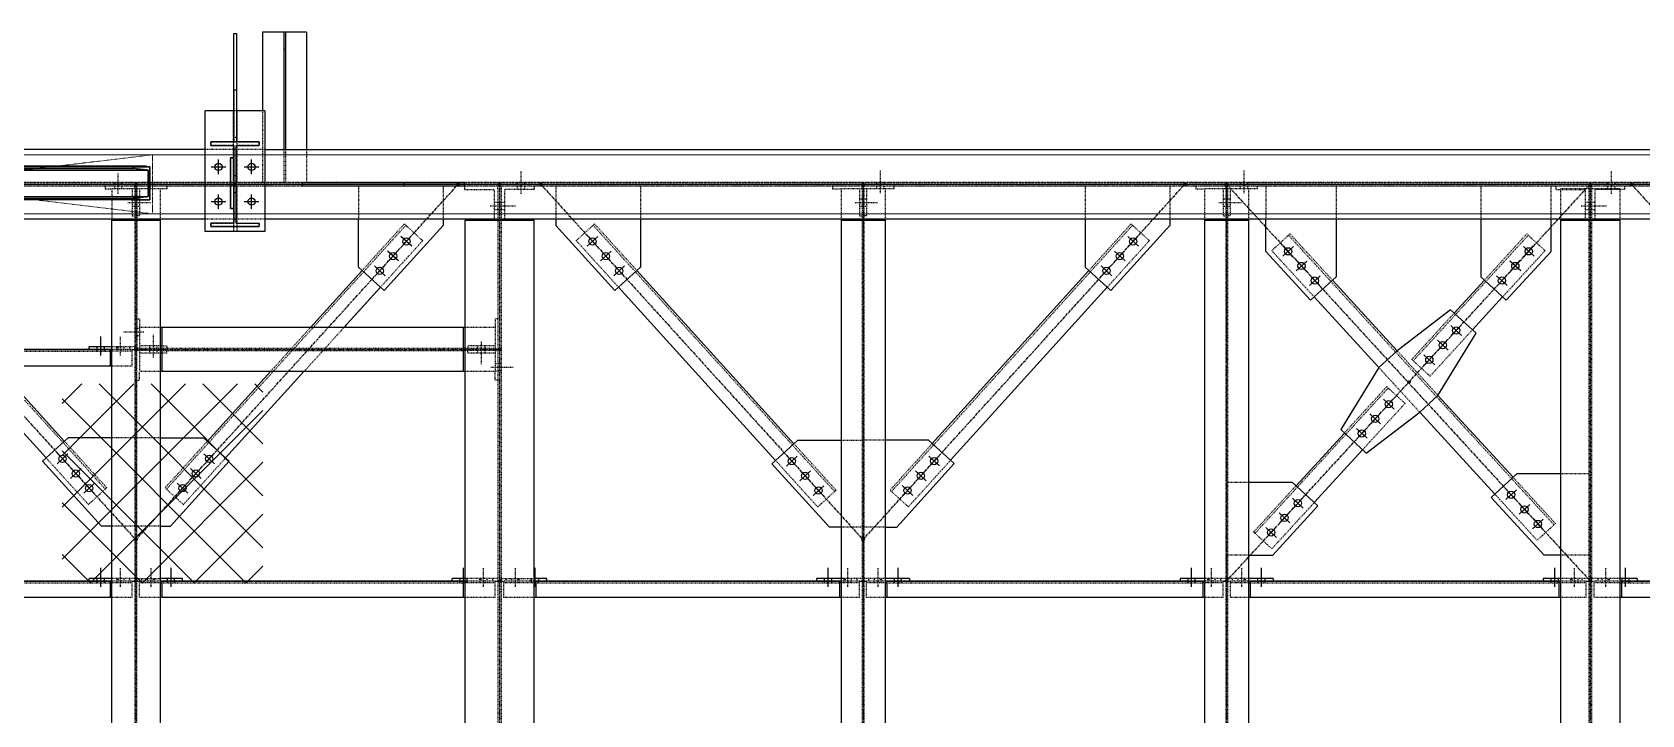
# Model space of a CAD drawing. Header units: millimetres. Extents: x -1319 to 21258, y 11161 to 27532.
# Drawn here: x 7613 to 12483, y 21877 to 23942 of the extents above; entities that cross this region are included whole.
import ezdxf

# ---------------------------------------------------------------- set-up
doc = ezdxf.new("R2010")
doc.units = ezdxf.units.MM
for name, pattern in [('CENTER', [12.7, 7.9375, -1.5875, 1.5875, -1.5875]), ('DXK_LINE_DOT2', [3.9198, 1.9599, -1.9599]), ('DXK_LINE_DOT5', [7.8785, 2.979, -0.9799, 0.9799, -0.9799, 0.9799, -0.9799]), ('HIDDEN', [9.525, 6.35, -3.175]), ('PHANTOM', [2.5, 1.25, -0.25, 0.25, -0.25, 0.25, -0.25])]:
    doc.linetypes.add(name, pattern=pattern)
for name, color, linetype in [('1', 7, 'Continuous'), ('2', 7, 'Continuous'), ('4', 7, 'Continuous')]:
    doc.layers.add(name, color=color, linetype=linetype)
for name, color, linetype, lineweight in [('CEN', 1, 'CENTER', 9), ('handrail', 11, 'FENCELINE1', 9), ('HIDDEN', 3, 'HIDDEN', 9), ('MAIN OBJECT', 2, 'Continuous', 18), ('PANTHOM', 8, 'PHANTOM', 0)]:
    doc.layers.add(name, color=color, linetype=linetype, lineweight=lineweight)
doc.linetypes.add('FENCELINE1', pattern='A,0.25,-0.1,[133,ltypeshp.shx,S=0.1,R=0,X=-0.1,Y=0],-0.1,1', length=1.45)

# ---------------------------------------------------------------- blocks, each defined once
blk = doc.blocks.new('A$Cfeb8c868')
at = {"layer": '4', "linetype": 'Continuous'}
for points in [[(2200, -4, -1), (2200, 4, -1)], [(2500, -4, -1), (2500, 4, -1)], [(3175, -4, -1), (3175, 4, -1)], [(3300, -4, -1), (3300, 4, -1)], [(3425, -4, -1), (3425, 4, -1)], [(4400, -4, -1), (4400, 4, -1)], [(5373.4, -4, -1), (5373.4, 4, -1)], [(5500, -4, -1), (5500, 4, -1)], [(5500, -4, -1), (5500, 4, -1)], [(6600, -4, -1), (6600, 4, -1)], [(6600, -4, -1), (6600, 4, -1)], [(6725, -4, -1), (6725, 4, -1)], [(2200, -504, -1), (2200, -496, -1)], [(2200, -504, -1), (2200, -496, -1)], [(3300, -504, -1), (3300, -496, -1)], [(6051.8, -602, -1), (6051.8, -594, -1)], [(6051.8, -602, -1), (6051.8, -594, -1)], [(2200, -1079, -1), (2200, -1071, -1)], [(2200, -1079, -1), (2200, -1071, -1)], [(4400, -1079, -1), (4400, -1071, -1)], [(4400, -1079, -1), (4400, -1071, -1)], [(2200, -1204, -1), (2200, -1196, -1)], [(2200, -1204, -1), (2200, -1196, -1)], [(3300, -1204, -1), (3300, -1196, -1)], [(3300, -1204, -1), (3300, -1196, -1)], [(4400, -1204, -1), (4400, -1196, -1)], [(4400, -1204, -1), (4400, -1196, -1)], [(5500, -1204, -1), (5500, -1196, -1)], [(5500, -1204, -1), (5500, -1196, -1)], [(5500, -1204, -1), (5500, -1196, -1)], [(6600, -1204, -1), (6600, -1196, -1)], [(6600, -1204, -1), (6600, -1196, -1)], [(6600, -1204, -1), (6600, -1196, -1)]]:
    blk.add_hatch(color=4, dxfattribs=at).paths.add_polyline_path(points)
at = {"layer": '1', "color": 4, "linetype": 'DXK_LINE_DOT2'}
for p, q in [((2496, 285.5), (2496, 128)), ((2504, 285.5), (2504, 128)), ((2495, 5.4), (2495, 222)), ((2495, 222), (2496, 222)), ((2504, 222), (2496, 222)), ((2504, 222), (2505, 222)), ((2505, 222), (2505, 5.4)), ((2583.4, 222), (2583.4, 5.4)), ((2590, 105), (2410, 105)), ((2426.8, 117.1), (2426.8, 128)), ((2426.8, 128), (2573.2, 128)), ((2496.8, 117.1), (2426.8, 117.1)), ((2496, 143), (2504, 143)), ((2496.8, -117.1), (2496.8, 117.1)), ((2573.2, 117.1), (2503.2, 117.1)), ((2503.2, 117.1), (2503.2, -117.1)), ((2573.2, 128), (2573.2, 117.1)), ((2647.1, 105), (2647.1, 5.4)), ((2652.8, 105), (2652.8, 5.4)), ((2716.6, 105), (2716.6, 5.4)), ((2231.7, 54.5), (1392.1, 54.6)), ((2231.9, 52.9), (1392.1, 53)), ((2191.8, 53), (1800.7, 53)), ((2191.8, 48), (2191.8, 53)), ((2191.8, 53), (2241.8, 53)), ((2231.9, 52.9), (2231.9, 53)), ((2241.8, 53), (2241.8, -47)), ((2486.7, -73.6), (2486.6, 79.6)), ((2486.6, 79.6), (2496.6, 79.6)), ((2496.6, 79.6), (2496.7, -73.6)), ((8220.7, 5.4), (306, 5.4)), ((2135.8, -5.4), (2135.8, 5.4)), ((2146.8, -28.5), (2146.8, 34.5)), ((2157.8, -5.4), (2157.8, 5.4)), ((2236.8, 43.1), (2191.8, 48)), ((2236.8, -37.1), (2236.8, 43.1)), ((2505, 25.4), (2495, 25.4)), ((3354.4, -5.4), (3354.4, 5.4)), ((3365.4, -28.4), (3365.4, 39.6)), ((3376.4, -5.4), (3376.4, 5.4)), ((4441.9, -5.4), (4441.9, 5.4)), ((4452.8, -26.4), (4452.8, 41.6)), ((4463.8, -5.4), (4463.8, 5.4)), ((5541.9, -5.4), (5541.9, 5.4)), ((5552.8, -26.4), (5552.8, 41.6)), ((5563.9, -5.4), (5563.9, 5.4)), ((6653.3, -5.4), (6653.3, 5.4)), ((6664.3, -28.4), (6664.3, 39.6)), ((6675.3, -5.4), (6675.3, 5.4)), ((8220.7, -5.4), (306, -5.4)), ((2106.8, -5.4), (2106.8, -13.4)), ((2106.8, -13.4), (2126.8, -13.4)), ((2273.2, -13.4), (2126.8, -13.4)), ((2126.8, -13.4), (2126.8, -105)), ((2135.8, -13.4), (2135.8, -5.4)), ((2157.8, -13.4), (2157.8, -5.4)), ((2188.8, -13.4), (2188.8, -95.4)), ((2188.8, -44.4), (2196.8, -44.4)), ((2191.8, -42.1), (2236.8, -37.1)), ((2191.8, -47), (2191.8, -42.1)), ((2241.8, -47), (2191.8, -47)), ((2196.8, -13.4), (2196.8, -5.4)), ((2196.8, -13.4), (2196.8, -105)), ((2196.8, -44.4), (2203.2, -44.4)), ((2203.2, -13.4), (2203.2, -5.4)), ((2203.2, -13.4), (2203.2, -497.1)), ((2203.2, -44.4), (2211.2, -44.4)), ((2211.2, -13.4), (2211.2, -95.4)), ((2273.2, -13.4), (2273.2, -110)), ((2293.2, -13.4), (2273.2, -13.4)), ((2293.2, -5.4), (2293.2, -13.4)), ((2495, -5.4), (2495, -142.5)), ((2505, -25.4), (2495, -25.4)), ((2505, -5.4), (2505, -142.5)), ((2873.4, -5.4), (2873.4, -105)), ((3129.9, -5.4), (3129.9, -105)), ((3194.6, -5.4), (3194.6, -15.4)), ((3194.6, -15.4), (3284.6, -15.4)), ((3284.6, -105.4), (3284.6, -15.4)), ((3294.6, -13.4), (3294.6, -5.4)), ((3294.6, -13.4), (3294.6, -592.8)), ((3305.4, -13.4), (3294.6, -13.4)), ((3305.4, -5.4), (3305.4, -13.4)), ((3305.4, -13.4), (3305.4, -105)), ((3405.4, -15.4), (3315.4, -15.4)), ((3315.4, -15.4), (3315.4, -105)), ((3354.4, -15.4), (3354.4, -5.4)), ((3376.4, -15.4), (3376.4, -5.4)), ((3405.4, -5.4), (3405.4, -15.4)), ((3470.1, -5.4), (3470.1, -105)), ((3726.6, -5.4), (3726.6, -105)), ((4307.1, -5.4), (4307.1, -13.4)), ((4307.1, -13.4), (4333.4, -13.4)), ((4333.4, -13.4), (4333.4, -105)), ((4466.6, -13.4), (4333.4, -13.4)), ((4389.1, -13.4), (4389.1, -95.4)), ((4389.1, -44.4), (4397.1, -44.4)), ((4397.1, -13.4), (4397.1, -5.4)), ((4397.1, -13.4), (4397.1, -1192)), ((4397.1, -44.4), (4402.8, -44.4)), ((4402.8, -13.4), (4402.8, -5.4)), ((4402.8, -13.4), (4402.8, -105)), ((4402.8, -44.4), (4410.9, -44.4)), ((4410.9, -13.4), (4410.9, -95.4)), ((4441.9, -13.4), (4441.9, -5.4)), ((4463.8, -13.4), (4463.8, -5.4)), ((4466.6, -13.4), (4466.6, -105)), ((4492.8, -13.4), (4466.6, -13.4)), ((4492.8, -5.4), (4492.8, -13.4)), ((5072.2, -5.4), (5072.2, -105)), ((5328.4, -5.4), (5328.4, -105)), ((5407.2, -5.4), (5407.2, -13.4)), ((5407.2, -13.4), (5433.4, -13.4)), ((5433.4, -13.4), (5433.4, -105)), ((5566.6, -13.4), (5433.4, -13.4)), ((5489.1, -13.4), (5489.1, -95.4)), ((5489.1, -44.4), (5497.2, -44.4)), ((5497.2, -13.4), (5497.2, -5.4)), ((5497.2, -13.4), (5497.2, -1192)), ((5497.2, -44.4), (5502.8, -44.4)), ((5502.8, -13.4), (5502.8, -5.4)), ((5502.8, -13.4), (5502.8, -105)), ((5502.8, -44.4), (5510.8, -44.4)), ((5510.8, -13.4), (5510.8, -95.4)), ((5541.9, -13.4), (5541.9, -5.4)), ((5563.9, -13.4), (5563.9, -5.4)), ((5566.6, -13.4), (5566.6, -105)), ((5592.8, -13.4), (5566.6, -13.4)), ((5592.8, -5.4), (5592.8, -13.4)), ((5618.3, -5.4), (5618.3, -105)), ((5831.2, -5.4), (5831.2, -105)), ((6268.8, -5.4), (6268.8, -105)), ((6480.7, -5.4), (6480.7, -105)), ((6495.7, -5.4), (6495.7, -15.4)), ((6495.7, -15.4), (6585.7, -15.4)), ((6510, -13.4), (6510, -110)), ((6690, -13.4), (6510, -13.4)), ((6585.7, -105.4), (6585.7, -15.4)), ((6595.7, -13.4), (6595.7, -5.4)), ((6595.7, -13.4), (6595.7, -876.1)), ((6604.3, -5.4), (6604.3, -13.4)), ((6604.3, -13.4), (6604.3, -105)), ((6704.3, -15.4), (6614.3, -15.4)), ((6614.3, -15.4), (6614.3, -105)), ((6653.3, -15.4), (6653.3, -5.4)), ((6675.3, -15.4), (6675.3, -5.4)), ((6690, -13.4), (6690, -105)), ((6704.3, -5.4), (6704.3, -15.4)), ((2175.8, -55.4), (2243.8, -55.4)), ((2188.8, -66.4), (2196.8, -66.4)), ((2188.8, -95.4), (2196.8, -95.4)), ((2196.8, -66.4), (2203.2, -66.4)), ((2203.2, -66.4), (2211.2, -66.4)), ((2211.2, -95.4), (2203.2, -95.4)), ((2496.7, -73.6), (2486.7, -73.6)), ((3271.6, -65.4), (3349.6, -65.4)), ((3284.6, -54.4), (3294.6, -54.4)), ((3284.6, -76.4), (3294.6, -76.4)), ((3294.6, -54.4), (3305.4, -54.4)), ((3294.6, -76.4), (3305.4, -76.4)), ((3305.4, -54.4), (3315.4, -54.4)), ((3305.4, -76.4), (3315.4, -76.4)), ((4376.1, -55.4), (4444.1, -55.4)), ((4389.1, -66.4), (4397.1, -66.4)), ((4389.1, -95.4), (4397.1, -95.4)), ((4397.1, -66.4), (4402.8, -66.4)), ((4402.8, -66.4), (4410.9, -66.4)), ((4410.9, -95.4), (4402.8, -95.4)), ((5476.1, -55.4), (5544.1, -55.4)), ((5489.1, -66.4), (5497.2, -66.4)), ((5489.1, -95.4), (5497.2, -95.4)), ((5497.2, -66.4), (5502.8, -66.4)), ((5502.8, -66.4), (5510.8, -66.4)), ((5510.8, -95.4), (5502.8, -95.4)), ((6572.7, -65.4), (6650.7, -65.4)), ((6585.7, -54.4), (6595.7, -54.4)), ((6585.7, -76.4), (6595.7, -76.4)), ((6595.7, -54.4), (6604.3, -54.4)), ((6595.7, -76.4), (6604.3, -76.4)), ((6604.3, -54.4), (6614.3, -54.4)), ((6604.3, -76.4), (6614.3, -76.4)), ((1383.4, -124), (2107.4, -922.2)), ((2196.8, -110), (2196.8, -2921.8)), ((3016.6, -124), (2292.6, -922.2)), ((2590, -105), (2410, -105)), ((2426.8, -128), (2426.8, -117.1)), ((2426.8, -117.1), (2496.8, -117.1)), ((2573.2, -128), (2426.8, -128)), ((2505, -142.5), (2495, -142.5)), ((2503.2, -117.1), (2573.2, -117.1)), ((2573.2, -117.1), (2573.2, -128)), ((3012.2, -120), (2884.5, -260.7)), ((3012.2, -120), (3067.7, -170.4)), ((3305.4, -105), (3305.4, -105.4)), ((3305.4, -110), (3305.4, -4670)), ((3532.3, -170.4), (3587.8, -120)), ((3583.4, -124), (4314, -929.5)), ((3587.8, -120), (3715.5, -260.7)), ((4402.8, -110), (4402.8, -1912.2)), ((5215.2, -124), (4486, -929.3)), ((5210.8, -120), (5083.3, -260.8)), ((5210.8, -120), (5266.4, -170.3)), ((5502.8, -110), (5502.8, -1912.2)), ((6604.3, -105), (6604.3, -105.4)), ((6604.3, -110), (6604.3, -4670)), ((3067.7, -170.4), (2708.4, -566.6)), ((3532.3, -170.4), (3659.9, -311.1)), ((5266.4, -170.3), (5138.9, -311.2)), ((5691.8, -150), (5636.5, -200.7)), ((6490.6, -1030.3), (5687.3, -154.1)), ((5820.2, -290.1), (5691.8, -150)), ((6412.7, -154.1), (6064.6, -533.8)), ((6408.2, -150), (6279.8, -290.1)), ((6408.2, -150), (6463.5, -200.7)), ((5764.9, -340.7), (5636.5, -200.7)), ((6463.5, -200.7), (6335.1, -340.7)), ((2203.2, -436.2), (2196.8, -436.2)), ((2203.2, -407.1), (2211.2, -407.1)), ((2211.2, -436.2), (2203.2, -436.2)), ((2211.2, -407.1), (2211.2, -433.4)), ((2273.2, -433.4), (2211.2, -433.4)), ((2211.2, -433.4), (2211.2, -566.6)), ((2727.9, -433.4), (2607.1, -566.6)), ((3286.6, -433.4), (3195, -433.4)), ((3294.6, -407.1), (3286.6, -407.1)), ((3286.6, -407.1), (3286.6, -433.4)), ((3286.6, -433.4), (3286.6, -566.6)), ((6060.2, -529.7), (6188.6, -389.6)), ((2153.8, -518), (2153.8, -460)), ((2224.2, -447.2), (2161.2, -447.2)), ((2203.2, -458.2), (2196.8, -458.2)), ((2211.2, -458.2), (2203.2, -458.2)), ((2253.1, -523.8), (2253.1, -455.8)), ((3244.6, -476.1), (3244.6, -544.1)), ((6243.8, -440.3), (6115.5, -580.4)), ((1178.2, -505), (2121.8, -505)), ((2058.9, -500), (2058.9, -492)), ((2188.8, -500), (2121.8, -500)), ((2196.8, -492), (2126.8, -492)), ((2188.8, -505), (2126.8, -505)), ((2142.8, -500), (2142.8, -492)), ((2142.8, -505), (2142.8, -500)), ((2146.8, -500), (2146.8, -492)), ((2164.8, -500), (2164.8, -492)), ((2164.8, -505), (2164.8, -500)), ((2181.8, -500), (2181.8, -492)), ((2188.8, -550), (2188.8, -500)), ((2203.2, -2921.8), (2203.2, -497.1)), ((2211.2, -497.1), (2203.2, -497.1)), ((2211.2, -502.8), (2203.2, -502.8)), ((2273.2, -489.1), (2211.2, -489.1)), ((2273.2, -497.1), (2211.2, -497.1)), ((2273.2, -502.8), (2211.2, -502.8)), ((2273.2, -510.8), (2211.2, -510.8)), ((2242.2, -497.1), (2242.2, -489.1)), ((2242.2, -502.8), (2242.2, -497.1)), ((2242.2, -510.8), (2242.2, -502.8)), ((2264.2, -497.1), (2264.2, -489.1)), ((2264.2, -502.8), (2264.2, -497.1)), ((2264.2, -510.8), (2264.2, -502.8)), ((2278.2, -497.1), (2273.2, -497.1)), ((2278.2, -502.8), (2273.2, -502.8)), ((2278.2, -489.1), (2293.2, -489.1)), ((3190, -497.1), (2278.2, -497.1)), ((2278.2, -502.8), (3190, -502.8)), ((2293.2, -510.8), (2278.2, -510.8)), ((2293.2, -489.1), (2293.2, -497.1)), ((2293.2, -510.8), (2293.2, -502.8)), ((3286.6, -497.1), (3195, -497.1)), ((3286.6, -502.8), (3195, -502.8)), ((3286.6, -489.1), (3204.6, -489.1)), ((3204.6, -489.1), (3204.6, -497.1)), ((3204.6, -510.8), (3204.6, -502.8)), ((3286.6, -510.8), (3204.6, -510.8)), ((3233.6, -489.1), (3233.6, -497.1)), ((3233.6, -497.1), (3233.6, -502.8)), ((3233.6, -502.8), (3233.6, -510.8)), ((3255.6, -489.1), (3255.6, -497.1)), ((3255.6, -497.1), (3255.6, -502.8)), ((3255.6, -502.8), (3255.6, -510.8)), ((3286.6, -497.1), (3294.6, -497.1)), ((3286.6, -502.8), (3294.6, -502.8)), ((6139.5, -638.4), (6015.8, -503.5)), ((6115.5, -580.4), (6060.2, -529.7)), ((2188.8, -550), (2126.8, -550)), ((2273.2, -566.6), (2211.2, -566.6)), ((2211.2, -592.8), (2211.2, -566.6)), ((3286.6, -566.6), (3195, -566.6)), ((3273.6, -552.9), (3341.6, -552.9)), ((3286.6, -541.9), (3294.6, -541.9)), ((3286.6, -563.9), (3294.6, -563.9)), ((3286.6, -592.8), (3286.6, -566.6)), ((3294.6, -541.9), (3305.4, -541.9)), ((3294.6, -563.9), (3305.4, -563.9)), ((6084.2, -689.1), (5960.5, -554.2)), ((2203.2, -592.8), (2211.2, -592.8)), ((3294.6, -592.8), (3286.6, -592.8)), ((3294.6, -592.8), (3294.6, -4670)), ((5989, -616.3), (5586, -1055.8)), ((5984.5, -612.2), (5856.2, -752.3)), ((5984.5, -612.2), (6039.8, -662.9)), ((6039.8, -662.9), (5911.4, -803)), ((2111.8, -918.2), (1984.2, -777.5)), ((2196.8, -767.4), (2126.8, -767.4)), ((2273.2, -767.4), (2203.2, -767.4)), ((2288.2, -918.2), (2415.8, -777.5)), ((4397.1, -774.7), (4333.4, -774.7)), ((4466.6, -774.4), (4402.8, -774.4)), ((1928.6, -827.9), (2056.2, -968.6)), ((2471.4, -827.9), (2343.8, -968.6)), ((4318.4, -925.5), (4190.8, -784.8)), ((4481.6, -925.3), (4609.1, -784.5)), ((4135.2, -835.1), (4262.8, -975.9)), ((4664.7, -834.8), (4537.2, -975.6)), ((6595.7, -876.1), (6510, -876.1)), ((6595.7, -876.1), (6595.7, -4670)), ((2111.8, -918.2), (2056.2, -968.6)), ((2288.2, -918.2), (2343.8, -968.6)), ((5566.6, -901.6), (5502.8, -901.6)), ((5581.6, -1051.8), (5710, -911.7)), ((6495, -1026.3), (6366.6, -886.2)), ((4318.4, -925.5), (4262.8, -975.9)), ((4537.2, -975.6), (4481.6, -925.3)), ((5765.3, -962.4), (5636.9, -1102.5)), ((6439.7, -1076.9), (6311.3, -936.9)), ((2196.8, -1034.2), (2126.8, -1034.2)), ((2273.2, -1034.2), (2203.2, -1034.2)), ((4397.1, -1037.1), (4333.4, -1037.1)), ((4466.6, -1037), (4402.8, -1037)), ((5636.9, -1102.5), (5581.6, -1051.8)), ((6495, -1026.3), (6439.7, -1076.9)), ((2153.9, -1218), (2153.9, -1160)), ((2246.2, -1218), (2246.2, -1160)), ((3251.6, -1218), (3251.6, -1160)), ((3348.4, -1218), (3348.4, -1160)), ((4354.2, -1218), (4354.2, -1160)), ((4445.8, -1218), (4445.8, -1160)), ((5454.2, -1218), (5454.2, -1160)), ((5566.6, -1121.8), (5502.8, -1121.8)), ((5545.8, -1218), (5545.8, -1160)), ((6595.7, -1121.6), (6510, -1121.6)), ((6552.7, -1218), (6552.7, -1160)), ((6647.3, -1218), (6647.3, -1160)), ((1178.2, -1205), (2121.8, -1205)), ((2058.9, -1200), (2058.9, -1192)), ((2188.9, -1200), (2121.8, -1200)), ((2196.9, -1192), (2126.8, -1192)), ((2188.9, -1205), (2126.8, -1205)), ((2142.9, -1200), (2142.9, -1192)), ((2142.9, -1205), (2142.9, -1200)), ((2146.9, -1200), (2146.9, -1192)), ((2164.9, -1200), (2164.9, -1192)), ((2164.9, -1205), (2164.9, -1200)), ((2181.9, -1200), (2181.9, -1192)), ((2188.9, -1250), (2188.9, -1200)), ((2203.2, -1192), (2273.2, -1192)), ((2278.2, -1200), (2211.2, -1200)), ((2211.2, -1250), (2211.2, -1200)), ((2273.2, -1205), (2211.2, -1205)), ((2218.2, -1200), (2218.2, -1192)), ((2235.2, -1200), (2235.2, -1192)), ((2235.2, -1205), (2235.2, -1200)), ((2253.1, -1200), (2253.1, -1192)), ((2257.2, -1200), (2257.2, -1192)), ((2257.2, -1205), (2257.2, -1200)), ((2278.2, -1205), (3190, -1205)), ((2341.1, -1200), (2341.1, -1192)), ((3156.6, -1200), (3156.6, -1192)), ((3286.6, -1200), (3190, -1200)), ((3294.6, -1192), (3195, -1192)), ((3286.6, -1205), (3195, -1205)), ((3240.6, -1200), (3240.6, -1192)), ((3240.6, -1205), (3240.6, -1200)), ((3244.6, -1200), (3244.6, -1192)), ((3262.6, -1200), (3262.6, -1192)), ((3262.6, -1205), (3262.6, -1200)), ((3279.6, -1200), (3279.6, -1192)), ((3286.6, -1250), (3286.6, -1200)), ((3294.6, -1192), (3294.6, -1200)), ((3305.4, -1200), (3305.4, -1192)), ((3305.4, -1192), (3405, -1192)), ((3410, -1200), (3313.4, -1200)), ((3313.4, -1250), (3313.4, -1200)), ((3405, -1205), (3313.4, -1205)), ((3320.4, -1200), (3320.4, -1192)), ((3337.4, -1200), (3337.4, -1192)), ((3337.4, -1205), (3337.4, -1200)), ((3355.4, -1200), (3355.4, -1192)), ((3359.4, -1200), (3359.4, -1192)), ((3359.4, -1205), (3359.4, -1200)), ((3410, -1205), (4328.4, -1205)), ((3443.4, -1200), (3443.4, -1192)), ((4389.2, -1200), (4328.4, -1200)), ((4397.2, -1192), (4333.4, -1192)), ((4389.2, -1205), (4333.4, -1205)), ((4343.2, -1200), (4343.2, -1192)), ((4343.2, -1205), (4343.2, -1200)), ((4347.2, -1200), (4347.2, -1192)), ((4365.2, -1200), (4365.2, -1192)), ((4365.2, -1205), (4365.2, -1200)), ((4382.2, -1200), (4382.2, -1192)), ((4389.2, -1250), (4389.2, -1200)), ((4397.1, -1192), (4397.1, -1912.2)), ((4466.6, -1192), (4402.8, -1192)), ((4471.6, -1200), (4410.9, -1200)), ((4410.9, -1250), (4410.9, -1200)), ((4466.6, -1205), (4410.9, -1205)), ((4417.9, -1200), (4417.9, -1192)), ((4434.8, -1200), (4434.8, -1192)), ((4434.8, -1205), (4434.8, -1200)), ((4452.8, -1200), (4452.8, -1192)), ((4456.8, -1200), (4456.8, -1192)), ((4456.8, -1205), (4456.8, -1200)), ((4471.6, -1205), (5428.4, -1205)), ((5489.2, -1200), (5428.4, -1200)), ((5497.2, -1192), (5433.4, -1192)), ((5489.2, -1205), (5433.4, -1205)), ((5443.2, -1200), (5443.2, -1192)), ((5443.2, -1205), (5443.2, -1200)), ((5447.2, -1200), (5447.2, -1192)), ((5465.2, -1200), (5465.2, -1192)), ((5465.2, -1205), (5465.2, -1200)), ((5482.2, -1200), (5482.2, -1192)), ((5489.2, -1250), (5489.2, -1200)), ((5497.2, -1192), (5497.2, -1912.2)), ((5566.6, -1192), (5502.8, -1192)), ((5510.8, -1200), (5510.8, -1250)), ((5571.6, -1200), (5510.8, -1200)), ((5566.6, -1205), (5510.8, -1205)), ((5517.9, -1200), (5517.9, -1192)), ((5534.8, -1200), (5534.8, -1192)), ((5534.8, -1205), (5534.8, -1200)), ((5552.8, -1200), (5552.8, -1192)), ((5556.8, -1200), (5556.8, -1192)), ((5556.8, -1205), (5556.8, -1200)), ((5571.6, -1205), (6505, -1205)), ((6587.7, -1200), (6505, -1200)), ((6595.7, -1192), (6510, -1192)), ((6587.7, -1205), (6510, -1205)), ((6541.7, -1200), (6541.7, -1192)), ((6541.7, -1205), (6541.7, -1200)), ((6545.7, -1200), (6545.7, -1192)), ((6563.7, -1200), (6563.7, -1192)), ((6563.7, -1205), (6563.7, -1200)), ((6575.7, -1200), (6575.7, -1192)), ((6587.7, -1250), (6587.7, -1200)), ((6595.7, -1192), (6595.7, -1200)), ((6604.3, -1200), (6604.3, -1192)), ((6690, -1192), (6604.3, -1192)), ((6695, -1200), (6612.3, -1200)), ((6612.3, -1250), (6612.3, -1200)), ((6690, -1205), (6612.3, -1205)), ((6624.3, -1200), (6624.3, -1192)), ((6636.3, -1200), (6636.3, -1192)), ((6636.3, -1205), (6636.3, -1200)), ((6654.3, -1200), (6654.3, -1192)), ((6658.3, -1200), (6658.3, -1192)), ((6658.3, -1205), (6658.3, -1200)), ((6695, -1205), (7628.4, -1205)), ((2188.9, -1250), (2126.8, -1250)), ((2273.2, -1250), (2211.2, -1250)), ((3286.6, -1250), (3195, -1250)), ((3405, -1250), (3313.4, -1250)), ((4389.2, -1250), (4328.4, -1250)), ((4466.6, -1250), (4410.9, -1250)), ((5489.2, -1250), (5433.4, -1250)), ((5566.6, -1250), (5510.8, -1250)), ((6587.7, -1250), (6510, -1250)), ((6690, -1250), (6612.3, -1250))]:
    blk.add_line(p, q, dxfattribs=at)
at = {"layer": '2', "color": 4, "linetype": 'Continuous'}
for p, q in [((2496, 285.5), (2496, 455.6)), ((2496, 455.6), (2504, 455.6)), ((2504, 455.6), (2504, 285.5)), ((2716.6, 460), (2583.4, 460)), ((2583.4, 460), (2583.4, 222)), ((2647.1, 460), (2647.1, 105)), ((2652.8, 460), (2652.8, 105)), ((2716.6, 460), (2716.6, 105)), ((2647.1, 410), (2652.8, 410)), ((2496, 128), (2496, 285.5)), ((2496, 285.5), (2504, 285.5)), ((2504, 285.5), (2504, 128)), ((2410, -142.5), (2410, 222)), ((2496, 222), (2410, 222)), ((2590, 222), (2504, 222)), ((2590, 222), (2590, -142.5)), ((2410, 105), (306, 105)), ((2573.2, 128), (2426.8, 128)), ((2426.8, 128), (2426.8, 117.1)), ((2426.8, 117.1), (2496.8, 117.1)), ((2504, 128), (2496, 128)), ((2496.8, 117.1), (2496.8, -117.1)), ((2503.2, -117.1), (2503.2, 117.1)), ((2503.2, 117.1), (2573.2, 117.1)), ((2573.2, 117.1), (2573.2, 128)), ((2590, 105), (8220.7, 105)), ((2231.7, 54.5), (1392.1, 54.6)), ((1392.1, 53), (2231.7, 52.9)), ((2241.8, 53), (2191.8, 53)), ((2191.8, 53), (2191.8, 48)), ((2231.9, 54.5), (2231.7, 54.5)), ((2231.7, 52.9), (2231.7, 54.5)), ((2231.9, 53), (2231.9, 54.5)), ((2241.8, -47), (2241.8, 53)), ((2428, 52.5), (2472, 52.5)), ((2450, 30.5), (2450, 74.5)), ((2496.6, 79.6), (2486.6, 79.6)), ((2486.6, 79.6), (2486.7, -73.6)), ((2496.7, -73.6), (2496.6, 79.6)), ((2528, 52.5), (2572, 52.5)), ((2550, 30.5), (2550, 74.5)), ((1370.9, 43.1), (2236.8, 43.1)), ((1415.9, 48), (2191.8, 48)), ((2191.8, 48), (2236.8, 43.1)), ((2236.8, 43.1), (2236.8, -37.1)), ((2703.5, 5), (3192.7, 5)), ((2703.5, 5), (2703.5, -5)), ((3012.2, -5), (3012.2, 5)), ((3192.7, 5), (3192.7, -5)), ((1370.9, -37.1), (2236.8, -37.1)), ((1415.9, -42.1), (2191.8, -42.1)), ((2191.8, -47), (1415.9, -47)), ((2236.8, -37.1), (2191.8, -42.1)), ((2191.8, -42.1), (2191.8, -47)), ((2191.8, -47), (2241.8, -47)), ((2450, -74.5), (2450, -30.5)), ((2550, -74.5), (2550, -30.5)), ((2703.5, -5), (3192.7, -5)), ((2428, -52.5), (2472, -52.5)), ((2486.7, -73.6), (2496.7, -73.6)), ((2528, -52.5), (2572, -52.5)), ((2410, -105), (306, -105)), ((2126.8, -2921.8), (2126.8, -105)), ((2273.2, -110), (2126.8, -110)), ((2196.8, -105), (2196.8, -110)), ((2203.2, -105), (2203.2, -110)), ((2273.2, -105), (2273.2, -2921.8)), ((2590, -142.5), (2410, -142.5)), ((2496.8, -117.1), (2426.8, -117.1)), ((2426.8, -117.1), (2426.8, -128)), ((2426.8, -128), (2573.2, -128)), ((2503.2, -117.1), (2573.2, -117.1)), ((2573.2, -128), (2573.2, -117.1)), ((8220.7, -105), (2590, -105)), ((2873.4, -250.7), (2873.4, -105)), ((3129.9, -124.2), (2951.2, -321.2)), ((3129.9, -105), (3129.9, -124.2)), ((3195, -110), (3195, -4675)), ((3405, -110), (3195, -110)), ((3284.6, -105), (3284.6, -105.4)), ((3284.6, -105.4), (3294.6, -105.4)), ((3294.6, -105), (3294.6, -110)), ((3305.4, -105), (3305.4, -110)), ((3315.4, -105.4), (3305.4, -105.4)), ((3315.4, -105), (3315.4, -105.4)), ((3405, -4675), (3405, -110)), ((3470.1, -105), (3470.1, -124.2)), ((3470.1, -124.2), (3648.8, -321.2)), ((3726.6, -105), (3726.6, -250.7)), ((4333.4, -105), (4333.4, -1917.2)), ((4466.6, -110), (4333.4, -110)), ((4397.1, -105), (4397.1, -110)), ((4402.8, -105), (4402.8, -110)), ((4466.6, -105), (4466.6, -1917.2)), ((5072.2, -105), (5072.2, -250.8)), ((5150, -321.2), (5328.4, -124.2)), ((5328.4, -105), (5328.4, -124.2)), ((5433.4, -105), (5433.4, -1917.2)), ((5566.6, -110), (5433.4, -110)), ((5497.2, -105), (5497.2, -110)), ((5502.8, -105), (5502.8, -110)), ((5566.6, -105), (5566.6, -1917.2)), ((5618.3, -203.1), (5618.3, -105)), ((5831.2, -105), (5831.2, -279.9)), ((6268.8, -105), (6268.8, -279.9)), ((6480.7, -105), (6480.7, -204.1)), ((6510, -105), (6510, -4675)), ((6690, -110), (6510, -110)), ((6585.7, -105), (6585.7, -105.4)), ((6585.7, -105.4), (6595.7, -105.4)), ((6595.7, -105), (6595.7, -110)), ((6604.3, -105), (6604.3, -110)), ((6614.3, -105.4), (6604.3, -105.4)), ((6614.3, -105), (6614.3, -105.4)), ((6690, -105), (6690, -4675)), ((3034.6, -187.6), (3002, -158)), ((3003.5, -189.1), (3033.1, -156.5)), ((3598, -158), (3565.4, -187.6)), ((3596.5, -189.1), (3566.9, -156.5)), ((5233.3, -187.6), (5200.7, -158)), ((5202.2, -189.1), (5231.7, -156.5)), ((5702.1, -188), (5669.7, -217.7)), ((5700.8, -219), (5671.1, -186.6)), ((6430.3, -217.7), (6397.9, -188)), ((6399.2, -219), (6428.9, -186.6)), ((2994.3, -232), (2961.7, -202.5)), ((2963.2, -233.5), (2992.7, -200.9)), ((3638.3, -202.5), (3605.7, -232)), ((3636.8, -233.5), (3607.3, -200.9)), ((5193, -232), (5160.4, -202.5)), ((5161.9, -233.6), (5191.5, -201)), ((5753.8, -350.9), (5618.3, -203.1)), ((5742.7, -232.2), (5710.3, -261.9)), ((5741.3, -263.3), (5711.6, -230.8)), ((6346.2, -350.9), (6480.7, -204.1)), ((6389.7, -261.9), (6357.3, -232.2)), ((6358.7, -263.3), (6388.4, -230.8)), ((2884.5, -260.7), (2727.9, -433.4)), ((2951.2, -321.2), (2873.4, -250.7)), ((2954, -276.5), (2921.4, -246.9)), ((2922.9, -278), (2952.4, -245.4)), ((3678.6, -246.9), (3646, -276.5)), ((3677.1, -278), (3647.6, -245.4)), ((3648.8, -321.2), (3726.6, -250.7)), ((3715.5, -260.7), (4190.8, -784.8)), ((5083.3, -260.8), (4609.1, -784.5)), ((5072.2, -250.8), (5150, -321.2)), ((5152.7, -276.5), (5120.1, -247)), ((5121.6, -278.1), (5151.2, -245.4)), ((5783.2, -276.4), (5750.8, -306.2)), ((5781.9, -307.5), (5752.1, -275.1)), ((5831.2, -279.9), (5753.8, -350.9)), ((6015.8, -503.5), (5820.2, -290.1)), ((6279.8, -290.1), (6188.6, -389.6)), ((6268.8, -279.9), (6346.2, -350.9)), ((6349.2, -306.2), (6316.8, -276.4)), ((6318.1, -307.5), (6347.9, -275.1)), ((2940.1, -311.1), (2829.2, -433.4)), ((3659.9, -311.1), (4135.2, -835.1)), ((5138.9, -311.2), (4664.7, -834.8)), ((5960.5, -554.2), (5764.9, -340.7)), ((6335.1, -340.7), (6243.8, -440.3)), ((6177.5, -379.5), (6015.8, -503.5)), ((6254.9, -450.5), (6177.5, -379.5)), ((3195, -433.4), (2273.2, -433.4)), ((2278.2, -433.4), (2278.2, -566.6)), ((3190, -433.4), (3190, -566.6)), ((6178.2, -427.6), (6210.6, -457.3)), ((6209.3, -426.3), (6179.5, -458.7)), ((2093.8, -518), (2093.8, -460)), ((6137.6, -471.8), (6170.1, -501.6)), ((6168.7, -470.5), (6139, -502.9)), ((6139.5, -638.4), (6254.9, -450.5)), ((2121.8, -500), (1178.2, -500)), ((2126.8, -492), (2058.8, -492)), ((2058.8, -500), (2058.8, -492)), ((2082.8, -500), (2082.8, -492)), ((2082.8, -505), (2082.8, -500)), ((2104.8, -500), (2104.8, -492)), ((2104.8, -505), (2104.8, -500)), ((2121.8, -500), (2121.8, -550)), ((2126.8, -500), (2121.8, -500)), ((2126.8, -505), (2121.8, -505)), ((2278.2, -489.1), (2273.2, -489.1)), ((2278.2, -497.1), (2273.2, -497.1)), ((2273.2, -502.8), (2278.2, -502.8)), ((2278.2, -510.8), (2273.2, -510.8)), ((3195, -497.1), (3190, -497.1)), ((3195, -502.8), (3190, -502.8)), ((6015.8, -503.5), (5960.5, -554.2)), ((6097.1, -516.1), (6129.5, -545.8)), ((6128.2, -514.7), (6098.4, -547.2)), ((2126.8, -550), (1173.2, -550)), ((1676.6, -550), (1928.6, -827.9)), ((1777.8, -550), (1984.2, -777.5)), ((3195, -566.6), (2273.2, -566.6)), ((2607.1, -566.6), (2415.8, -777.5)), ((2708.4, -566.6), (2471.4, -827.9)), ((5960.5, -554.2), (5845.1, -742.1)), ((6006.6, -679.9), (5974.2, -650.2)), ((5975.5, -681.3), (6005.2, -648.8)), ((6084.2, -689.1), (6139.5, -638.4)), ((6366.6, -886.2), (6139.5, -638.4)), ((5922.5, -813.1), (6084.2, -689.1)), ((5966, -724.1), (5933.6, -694.4)), ((5935, -725.5), (5964.7, -693.1)), ((6311.3, -936.9), (6084.2, -689.1)), ((1995.3, -767.4), (1917.5, -837.9)), ((2126.8, -767.4), (1995.3, -767.4)), ((2273.2, -767.4), (2404.7, -767.4)), ((2404.7, -767.4), (2482.5, -837.9)), ((4201.9, -774.7), (4124.1, -845.2)), ((4333.4, -774.7), (4201.9, -774.7)), ((4598, -774.4), (4466.6, -774.4)), ((4675.8, -844.9), (4598, -774.4)), ((5856.2, -752.3), (5710, -911.7)), ((5845.1, -742.1), (5922.5, -813.1)), ((5925.5, -768.4), (5893.1, -738.6)), ((5894.4, -769.7), (5924.2, -737.3)), ((1961.7, -845.1), (1994.3, -815.5)), ((1963.3, -814), (1992.8, -846.6)), ((2405.7, -815.5), (2438.3, -845.1)), ((2436.7, -814), (2407.2, -846.6)), ((4168.3, -852.3), (4200.9, -822.8)), ((4169.9, -821.3), (4199.4, -853.8)), ((4599, -822.5), (4631.6, -852)), ((4630.1, -820.9), (4600.5, -853.6)), ((5911.4, -803), (5765.3, -962.4)), ((1917.5, -837.9), (2095.5, -1034.2)), ((2002.1, -889.5), (2034.6, -859.9)), ((2003.6, -858.4), (2033.1, -891)), ((2304.5, -1034.2), (2482.5, -837.9)), ((2365.4, -859.9), (2397.9, -889.5)), ((2396.4, -858.4), (2366.9, -891)), ((4124.1, -845.2), (4298.1, -1037.1)), ((4208.7, -896.8), (4241.2, -867.2)), ((4210.2, -865.7), (4239.7, -898.3)), ((4501.9, -1037), (4675.8, -844.9)), ((4558.7, -867), (4591.3, -896.5)), ((4589.8, -865.4), (4560.2, -898)), ((6377.7, -876.1), (6300.3, -947)), ((6510, -876.1), (6377.7, -876.1)), ((2042.4, -933.9), (2075, -904.4)), ((2043.9, -902.9), (2073.4, -935.5)), ((2325, -904.4), (2357.6, -933.9)), ((2356.1, -902.9), (2326.6, -935.5)), ((4249, -941.2), (4281.6, -911.7)), ((4250.5, -910.1), (4280, -942.7)), ((4518.4, -911.4), (4551.1, -941)), ((4549.5, -909.9), (4520, -942.5)), ((5698.9, -901.6), (5566.6, -901.6)), ((5776.3, -972.5), (5698.9, -901.6)), ((6344.6, -953.9), (6377, -924.2)), ((6345.9, -922.8), (6375.6, -955.2)), ((5639.7, -1121.8), (5776.3, -972.5)), ((5699.6, -949.7), (5732, -979.4)), ((5730.7, -948.3), (5701, -980.8)), ((6460.3, -1121.6), (6300.3, -947)), ((6385.1, -998.1), (6417.5, -968.4)), ((6386.5, -967), (6416.2, -999.5)), ((5659.1, -993.9), (5691.5, -1023.7)), ((5690.1, -992.6), (5660.4, -1025)), ((6425.6, -1042.4), (6458.1, -1012.6)), ((6427, -1011.3), (6456.7, -1043.7)), ((2126.8, -1034.2), (2095.5, -1034.2)), ((2273.2, -1034.2), (2304.5, -1034.2)), ((4333.4, -1037.1), (4298.1, -1037.1)), ((4466.6, -1037), (4501.9, -1037)), ((5618.5, -1038.1), (5651, -1067.9)), ((5649.6, -1036.8), (5619.9, -1069.2)), ((2093.9, -1218), (2093.9, -1160)), ((2306.2, -1218), (2306.2, -1160)), ((3191.6, -1218), (3191.6, -1160)), ((3408.4, -1218), (3408.4, -1160)), ((4294.2, -1218), (4294.2, -1160)), ((4505.8, -1218), (4505.8, -1160)), ((5394.2, -1218), (5394.2, -1160)), ((5566.6, -1121.8), (5639.7, -1121.8)), ((5605.8, -1218), (5605.8, -1160)), ((6510, -1121.6), (6460.3, -1121.6)), ((6492.7, -1218), (6492.7, -1160)), ((6707.3, -1218), (6707.3, -1160)), ((2121.8, -1200), (1178.2, -1200)), ((2126.8, -1192), (2058.9, -1192)), ((2058.9, -1200), (2058.9, -1192)), ((2082.9, -1200), (2082.9, -1192)), ((2082.9, -1205), (2082.9, -1200)), ((2104.9, -1200), (2104.9, -1192)), ((2104.9, -1205), (2104.9, -1200)), ((2121.8, -1200), (2121.8, -1250)), ((2126.8, -1200), (2121.8, -1200)), ((2126.8, -1205), (2121.8, -1205)), ((2341.1, -1192), (2273.2, -1192)), ((2278.2, -1200), (2273.2, -1200)), ((2273.2, -1205), (2278.2, -1205)), ((3190, -1200), (2278.2, -1200)), ((2278.2, -1200), (2278.2, -1250)), ((2295.2, -1200), (2295.2, -1192)), ((2295.2, -1205), (2295.2, -1200)), ((2317.2, -1200), (2317.2, -1192)), ((2317.2, -1205), (2317.2, -1200)), ((2341.1, -1200), (2341.1, -1192)), ((3195, -1192), (3156.6, -1192)), ((3156.6, -1200), (3156.6, -1192)), ((3180.6, -1200), (3180.6, -1192)), ((3180.6, -1205), (3180.6, -1200)), ((3190, -1200), (3190, -1250)), ((3195, -1200), (3190, -1200)), ((3195, -1205), (3190, -1205)), ((3202.6, -1200), (3202.6, -1192)), ((3202.6, -1205), (3202.6, -1200)), ((3397.4, -1200), (3397.4, -1192)), ((3397.4, -1205), (3397.4, -1200)), ((3443.4, -1192), (3405, -1192)), ((3410, -1200), (3405, -1200)), ((3405, -1205), (3410, -1205)), ((4328.4, -1200), (3410, -1200)), ((3410, -1200), (3410, -1250)), ((3419.4, -1200), (3419.4, -1192)), ((3419.4, -1205), (3419.4, -1200)), ((3443.4, -1200), (3443.4, -1192)), ((4333.4, -1192), (4259.2, -1192)), ((4259.2, -1192), (4259.2, -1200)), ((4283.2, -1200), (4283.2, -1192)), ((4283.2, -1205), (4283.2, -1200)), ((4305.2, -1200), (4305.2, -1192)), ((4305.2, -1205), (4305.2, -1200)), ((4328.4, -1200), (4328.4, -1250)), ((4333.4, -1200), (4328.4, -1200)), ((4333.4, -1205), (4328.4, -1205)), ((4540.8, -1192), (4466.6, -1192)), ((4471.6, -1200), (4466.6, -1200)), ((4466.6, -1205), (4471.6, -1205)), ((5428.4, -1200), (4471.6, -1200)), ((4471.6, -1200), (4471.6, -1250)), ((4494.8, -1200), (4494.8, -1192)), ((4494.8, -1205), (4494.8, -1200)), ((4516.8, -1200), (4516.8, -1192)), ((4516.8, -1205), (4516.8, -1200)), ((4540.8, -1192), (4540.8, -1200)), ((5433.4, -1192), (5359.2, -1192)), ((5359.2, -1192), (5359.2, -1200)), ((5383.2, -1200), (5383.2, -1192)), ((5383.2, -1205), (5383.2, -1200)), ((5405.2, -1200), (5405.2, -1192)), ((5405.2, -1205), (5405.2, -1200)), ((5428.4, -1200), (5428.4, -1250)), ((5433.4, -1200), (5428.4, -1200)), ((5433.4, -1205), (5428.4, -1205)), ((5640.8, -1192), (5566.6, -1192)), ((5571.6, -1200), (5566.6, -1200)), ((5566.6, -1205), (5571.6, -1205)), ((6505, -1200), (5571.6, -1200)), ((5571.6, -1200), (5571.6, -1250)), ((5594.8, -1200), (5594.8, -1192)), ((5594.8, -1205), (5594.8, -1200)), ((5616.8, -1200), (5616.8, -1192)), ((5616.8, -1205), (5616.8, -1200)), ((5640.8, -1192), (5640.8, -1200)), ((6510, -1192), (6457.7, -1192)), ((6457.7, -1192), (6457.7, -1200)), ((6481.7, -1200), (6481.7, -1192)), ((6481.7, -1205), (6481.7, -1200)), ((6503.7, -1200), (6503.7, -1192)), ((6503.7, -1205), (6503.7, -1200)), ((6505, -1200), (6505, -1250)), ((6510, -1200), (6505, -1200)), ((6510, -1205), (6505, -1205)), ((6742.3, -1192), (6690, -1192)), ((6695, -1200), (6690, -1200)), ((6690, -1205), (6695, -1205)), ((7628.4, -1200), (6695, -1200)), ((6695, -1200), (6695, -1250)), ((6696.3, -1200), (6696.3, -1192)), ((6696.3, -1205), (6696.3, -1200)), ((6718.3, -1200), (6718.3, -1192)), ((6718.3, -1205), (6718.3, -1200)), ((6742.3, -1192), (6742.3, -1200)), ((2126.8, -1250), (1173.2, -1250)), ((3195, -1250), (2273.2, -1250)), ((4333.4, -1250), (3405, -1250)), ((5433.4, -1250), (4466.6, -1250)), ((6510, -1250), (5566.6, -1250)), ((7633.4, -1250), (6690, -1250))]:
    blk.add_line(p, q, dxfattribs=at)
at = {"layer": '2', "color": 4, "linetype": 'DXK_LINE_DOT5'}
blk.add_line((-5632.2, 0), (11949.3, 0), dxfattribs=at)
at = {"layer": '2', "color": 4, "linetype": 'Continuous'}
for centre in [(2450, 52.5), (2550, 52.5), (2450, -52.5), (2550, -52.5), (3018.3, -172.8), (3581.7, -172.8), (5217, -172.8), (5685.9, -202.8), (6414.1, -202.8), (2978, -217.2), (3622, -217.2), (5176.7, -217.3), (5726.5, -247.1), (6373.5, -247.1), (2937.7, -261.7), (3662.3, -261.7), (5136.4, -261.7), (5767, -291.3), (6333, -291.3), (6194.4, -442.5), (6153.9, -486.7), (6113.3, -530.9), (5990.4, -665), (5949.8, -709.3), (5909.3, -753.5), (1978, -830.3), (2422, -830.3), (4184.6, -837.6), (4615.3, -837.2), (2018.3, -874.7), (2381.7, -874.7), (4224.9, -882), (4575, -881.7), (2058.7, -919.2), (2341.3, -919.2), (4265.3, -926.4), (4534.7, -926.2), (5715.8, -964.6), (6360.8, -939), (6401.3, -983.3), (5675.3, -1008.8), (6441.9, -1027.5), (5634.7, -1053)]:
    blk.add_circle(centre, 11, dxfattribs=at)
at = {"layer": '4', "color": 4, "linetype": 'CENTER'}
for p, q in [((0, 0), (8500, 0)), ((2200, 0), (2200, -3000)), ((2200, -1075), (3175, 0)), ((2500, 0), (2500, 0)), ((3300, 0), (3300, -4800)), ((4400, 0), (4400, -2000)), ((5500, 0), (5500, -2000)), ((6600, 0), (6600, -4800)), ((1225, 0), (2200, -1075)), ((3425, 0), (4400, -1075)), ((4400, -1075), (5373.4, 0)), ((5500, 0), (6600, -1200)), ((6051.8, -598), (6600, 0)), ((6725, 0), (7700, -1075)), ((1178.2, -500), (2121.8, -500)), ((2188.8, -500), (2200, -500)), ((2200, -500), (3300, -500)), ((5500, -1200), (6051.8, -598)), ((1178.2, -1200), (2121.8, -1200)), ((2188.9, -1200), (2200, -1200)), ((2200, -1200), (2211.2, -1200)), ((2278.2, -1200), (3190, -1200)), ((3286.6, -1200), (3300, -1200)), ((3300, -1200), (3313.4, -1200)), ((3410, -1200), (4328.4, -1200)), ((4389.2, -1200), (4400, -1200)), ((4400, -1200), (4410.9, -1200)), ((4471.6, -1200), (5428.4, -1200)), ((5489.2, -1200), (5500, -1200)), ((5500, -1200), (5510.8, -1200)), ((5571.6, -1200), (6505, -1200)), ((6587.7, -1200), (6600, -1200)), ((6600, -1200), (6612.3, -1200)), ((6695, -1200), (7628.4, -1200))]:
    blk.add_line(p, q, dxfattribs=at)
at = {"layer": '4', "color": 4, "linetype": 'Continuous'}
for centre in [(2200, 0), (2500, 0), (3175, 0), (3300, 0), (3425, 0), (4400, 0), (5373.4, 0), (5500, 0), (5500, 0), (6600, 0), (6600, 0), (6725, 0), (2200, -500), (2200, -500), (3300, -500), (6051.8, -598), (6051.8, -598), (2200, -1075), (2200, -1075), (4400, -1075), (4400, -1075), (2200, -1200), (2200, -1200), (3300, -1200), (3300, -1200), (4400, -1200), (4400, -1200), (5500, -1200), (5500, -1200), (5500, -1200), (6600, -1200), (6600, -1200), (6600, -1200)]:
    blk.add_circle(centre, 4, dxfattribs=at)
blk = doc.blocks.new('A$C8184bacf')
at = {"layer": 'CEN', "color": 1}
for p, q in [((750.4, 89.4, 448149754.8), (2250.4, 89.4, 448149754.8)), ((750.4, 89.4, 448149754.8), (2250.4, -89.4, 448149754.8)), ((2250.4, 89.4, 448149754.8), (750.4, -89.4, 448149754.8)), ((2250.4, 89.4, 448149754.8), (2250.4, -89.4, 448149754.8)), ((0, 0, 448149755.6), (11500, 0, 448149755.6)), ((200.3, 0, 448149754.8), (11299.7, 0, 448149754.8)), ((2250.4, -89.4, 448149754.8), (750.4, -89.4, 448149754.8))]:
    blk.add_line(p, q, dxfattribs=at)
at = {"layer": 'handrail', "color": 1}
blk.add_line((11500, 0), (0, 0), dxfattribs=at)
at = {"layer": 'HIDDEN', "color": 1}
for p, q in [((204.7, 4.4, 448149755.6), (11295.3, 4.4, 448149755.6)), ((11295.3, -4.4, 448149755.6), (204.7, -4.4, 448149755.6))]:
    blk.add_line(p, q, dxfattribs=at)
at = {"layer": 'MAIN OBJECT', "color": 1}
for p, q in [((204.7, 89.4, 448149755.6), (11295.3, 89.4, 448149755.6)), ((11295.3, -89.4, 448149755.6), (204.7, -89.4, 448149755.6))]:
    blk.add_line(p, q, dxfattribs=at)
at = {"layer": 'PANTHOM', "color": 1, "linetype": 'Continuous'}
for p, q in [((2507.2, -604, 448149757.9), (1977.4, -1133.9, 448149757.9)), ((2350.4, -604, 448149757.9), (1977.4, -977, 448149757.9)), ((2193.5, -604, 448149757.9), (1977.4, -820.1, 448149757.9)), ((2036.7, -604, 448149757.9), (1977.4, -663.3, 448149757.9)), ((2088.8, -604, 448149757.9), (2584, -1099.2, 448149757.9)), ((2245.7, -604, 448149757.9), (2584, -942.3, 448149757.9)), ((2402.5, -604, 448149757.9), (2584, -785.5, 448149757.9)), ((2559.4, -604, 448149757.9), (2584, -628.6, 448149757.9)), ((1977.4, -649.4, 448149757.9), (2534.1, -1206.2, 448149757.9)), ((2584, -684.1, 448149757.9), (2061.9, -1206.2, 448149757.9)), ((1977.4, -806.3, 448149757.9), (2377.3, -1206.2, 448149757.9)), ((2584, -841, 448149757.9), (2218.7, -1206.2, 448149757.9)), ((1977.4, -963.1, 448149757.9), (2220.4, -1206.2, 448149757.9)), ((2584, -997.8, 448149757.9), (2375.6, -1206.2, 448149757.9)), ((1977.4, -1120, 448149757.9), (2063.6, -1206.2, 448149757.9)), ((2584, -1154.7, 448149757.9), (2532.4, -1206.2, 448149757.9))]:
    blk.add_line(p, q, dxfattribs=at)

msp = doc.modelspace()

# ---------------------------------------------------------------- block references
for name in ['A$C8184bacf', 'A$Cfeb8c868']:
    msp.add_blockref(name, (5726.8, 23482))

doc.saveas('drawing.dxf')
